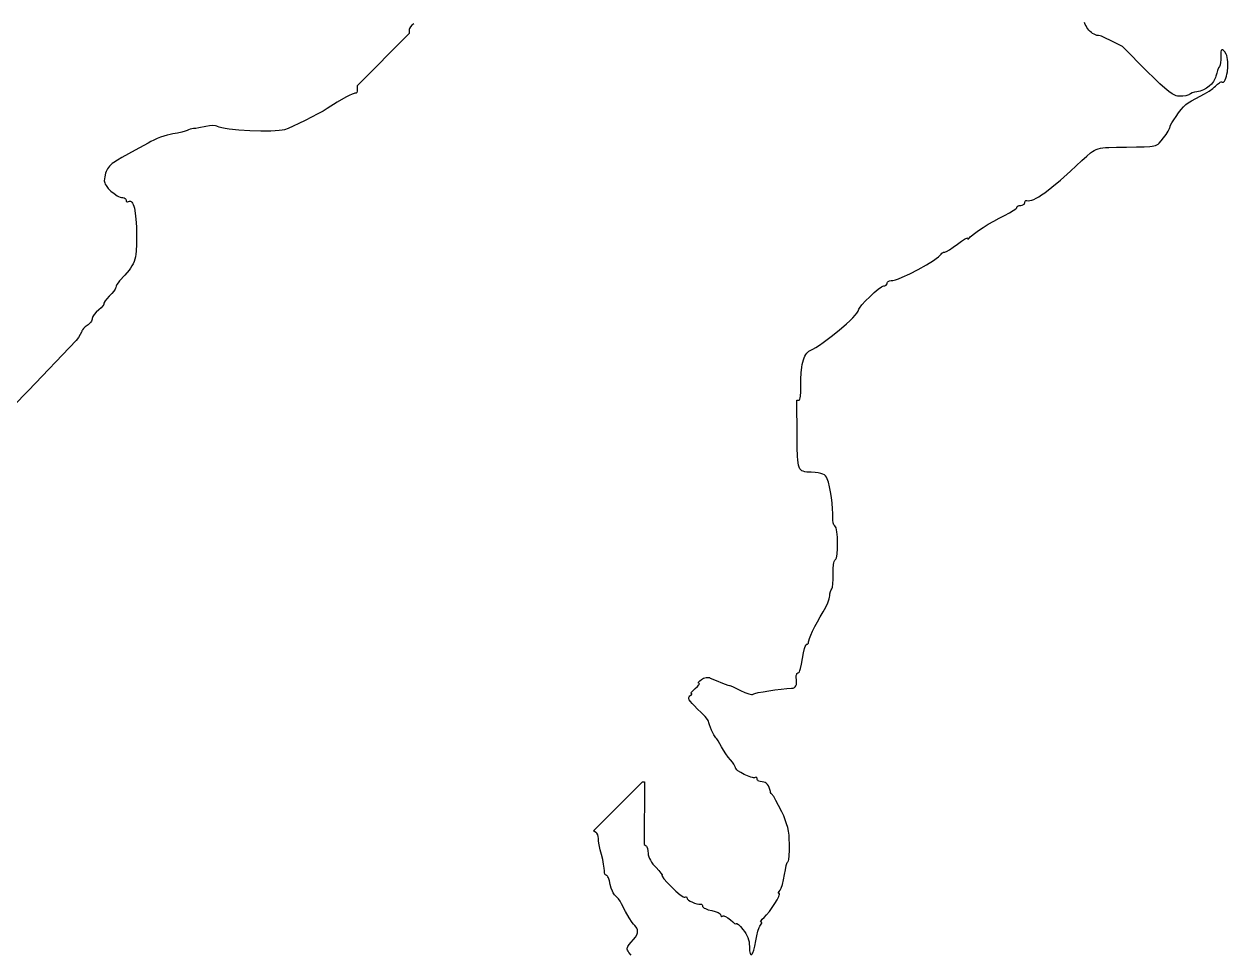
# Model space of a CAD drawing. Extents: x -20.7 to -3.4, y 4.4 to 16.8.
# Drawn here: x -6.729 to -3.73, y 10.616 to 12.935 of the extents above; entities that cross this region are included whole.
import ezdxf

# ---------------------------------------------------------------- set-up
doc = ezdxf.new("R2010")
doc.units = 0
doc.header["$MEASUREMENT"] = 0
doc.layers.add('LAYER_1', color=18, linetype='CONTINUOUS')

msp = doc.modelspace()

# ---------------------------------------------------------------- linework, layer by layer
at = {"layer": 'LAYER_1', "color": 7}
for p, q in [((-5.7659, 12.928), (-5.7683, 12.9238)), ((-5.7623, 12.932), (-5.7659, 12.928)), ((-5.7579, 12.9353), (-5.7623, 12.932)), ((-4.0852, 12.9339), (-4.0869, 12.9381)), ((-4.0833, 12.9298), (-4.0852, 12.9339)), ((-4.0811, 12.926), (-4.0833, 12.9298)), ((-4.0787, 12.9225), (-4.0811, 12.926)), ((-5.7692, 12.9108), (-5.8986, 12.7809)), ((-5.769, 12.9217), (-5.7692, 12.9198)), ((-5.7692, 12.9198), (-5.7692, 12.9108)), ((-5.7683, 12.9238), (-5.769, 12.9217)), ((-4.076, 12.9192), (-4.0787, 12.9225)), ((-4.0731, 12.9162), (-4.076, 12.9192)), ((-4.07, 12.9136), (-4.0731, 12.9162)), ((-4.0668, 12.9112), (-4.07, 12.9136)), ((-4.0633, 12.9093), (-4.0668, 12.9112)), ((-4.0598, 12.9077), (-4.0633, 12.9093)), ((-4.0561, 12.9065), (-4.0598, 12.9077)), ((-4.0523, 12.9058), (-4.0561, 12.9065)), ((-4.0484, 12.9055), (-4.0523, 12.9058)), ((-4.0451, 12.9044), (-4.0484, 12.9055)), ((-4.0384, 12.9015), (-4.0451, 12.9044)), ((-4.0188, 12.8919), (-4.0384, 12.9015)), ((-3.9925, 12.8785), (-4.0188, 12.8919)), ((-3.9307, 12.8166), (-3.9925, 12.8785)), ((-3.7475, 12.8652), (-3.7478, 12.8601)), ((-3.7465, 12.8687), (-3.7475, 12.8652)), ((-3.7459, 12.8697), (-3.7465, 12.8687)), ((-3.7451, 12.8704), (-3.7459, 12.8697)), ((-3.7442, 12.8706), (-3.7451, 12.8704)), ((-3.7431, 12.8703), (-3.7442, 12.8706)), ((-3.7406, 12.8686), (-3.7431, 12.8703)), ((-3.7377, 12.8651), (-3.7406, 12.8686)), ((-3.7343, 12.8598), (-3.7377, 12.8651)), ((-3.7481, 12.8389), (-3.7492, 12.833)), ((-3.7475, 12.8459), (-3.7481, 12.8389)), ((-3.7478, 12.8601), (-3.7476, 12.8533)), ((-3.7476, 12.8533), (-3.7475, 12.8459)), ((-3.7326, 12.8561), (-3.7343, 12.8598)), ((-3.7313, 12.8516), (-3.7326, 12.8561)), ((-3.7305, 12.8464), (-3.7313, 12.8516)), ((-3.7299, 12.8407), (-3.7305, 12.8464)), ((-3.7298, 12.8346), (-3.7299, 12.8407)), ((-3.7299, 12.8284), (-3.7298, 12.8346)), ((-3.9134, 12.7995), (-3.9307, 12.8166)), ((-3.7597, 12.8049), (-3.7607, 12.8014)), ((-3.7577, 12.8123), (-3.7597, 12.8049)), ((-3.7554, 12.8193), (-3.7577, 12.8123)), ((-3.753, 12.8252), (-3.7554, 12.8193)), ((-3.7509, 12.8291), (-3.753, 12.8252)), ((-3.75, 12.8307), (-3.7509, 12.8291)), ((-3.7492, 12.833), (-3.75, 12.8307)), ((-3.7333, 12.8045), (-3.7321, 12.81)), ((-3.7321, 12.81), (-3.7311, 12.8159)), ((-3.7311, 12.8159), (-3.7299, 12.8284)), ((-5.8986, 12.7809), (-5.8986, 12.771)), ((-3.899, 12.7857), (-3.9134, 12.7995)), ((-3.8871, 12.7749), (-3.899, 12.7857)), ((-3.8772, 12.7668), (-3.8871, 12.7749)), ((-3.7835, 12.7747), (-3.791, 12.7707)), ((-3.7767, 12.7795), (-3.7835, 12.7747)), ((-3.7708, 12.7851), (-3.7767, 12.7795)), ((-3.7659, 12.7913), (-3.7708, 12.7851)), ((-3.7675, 12.7741), (-3.7638, 12.7773)), ((-3.7638, 12.7945), (-3.7659, 12.7913)), ((-3.7621, 12.7979), (-3.7638, 12.7945)), ((-3.7638, 12.7773), (-3.7609, 12.7802)), ((-3.7607, 12.8014), (-3.7621, 12.7979)), ((-3.7609, 12.7802), (-3.7559, 12.785)), ((-3.7559, 12.785), (-3.7511, 12.7885)), ((-3.7511, 12.7885), (-3.7489, 12.7896)), ((-3.7489, 12.7896), (-3.747, 12.7903)), ((-3.747, 12.7903), (-3.7454, 12.7905)), ((-3.7454, 12.7905), (-3.7442, 12.7901)), ((-3.7442, 12.7901), (-3.7431, 12.7897)), ((-3.7431, 12.7897), (-3.742, 12.7896)), ((-3.742, 12.7896), (-3.741, 12.7898)), ((-3.741, 12.7898), (-3.74, 12.7904)), ((-3.74, 12.7904), (-3.7381, 12.7925)), ((-3.7381, 12.7925), (-3.7363, 12.7956)), ((-3.7363, 12.7956), (-3.7347, 12.7997)), ((-3.7347, 12.7997), (-3.7333, 12.8045)), ((-5.9271, 12.7525), (-5.9483, 12.7402)), ((-5.9185, 12.757), (-5.9271, 12.7525)), ((-5.9116, 12.7602), (-5.9185, 12.757)), ((-5.9065, 12.762), (-5.9116, 12.7602)), ((-5.9047, 12.7623), (-5.9065, 12.762)), ((-5.9035, 12.7623), (-5.9047, 12.7623)), ((-5.9025, 12.7623), (-5.9035, 12.7623)), ((-5.9016, 12.7626), (-5.9025, 12.7623)), ((-5.9, 12.7644), (-5.9016, 12.7626)), ((-5.899, 12.7673), (-5.9, 12.7644)), ((-5.8986, 12.771), (-5.899, 12.7673)), ((-3.8689, 12.761), (-3.8772, 12.7668)), ((-3.8653, 12.7589), (-3.8689, 12.761)), ((-3.8619, 12.7573), (-3.8653, 12.7589)), ((-3.8587, 12.7561), (-3.8619, 12.7573)), ((-3.8556, 12.7553), (-3.8587, 12.7561)), ((-3.8526, 12.7548), (-3.8556, 12.7553)), ((-3.8497, 12.7547), (-3.8526, 12.7548)), ((-3.8419, 12.755), (-3.8497, 12.7547)), ((-3.8349, 12.756), (-3.8419, 12.755)), ((-3.8294, 12.7574), (-3.8349, 12.756)), ((-3.8274, 12.7583), (-3.8294, 12.7574)), ((-3.8261, 12.7592), (-3.8274, 12.7583)), ((-3.8233, 12.7611), (-3.8261, 12.7592)), ((-3.8188, 12.763), (-3.8233, 12.7611)), ((-3.8203, 12.7436), (-3.8099, 12.7494)), ((-3.8133, 12.7646), (-3.8188, 12.763)), ((-3.8075, 12.7658), (-3.8133, 12.7646)), ((-3.8099, 12.7494), (-3.7989, 12.7548)), ((-3.8032, 12.7666), (-3.8075, 12.7658)), ((-3.799, 12.7677), (-3.8032, 12.7666)), ((-3.791, 12.7707), (-3.799, 12.7677)), ((-3.7989, 12.7548), (-3.7878, 12.7606)), ((-3.7878, 12.7606), (-3.7769, 12.7673)), ((-3.7769, 12.7673), (-3.7675, 12.7741)), ((-5.9839, 12.718), (-5.997, 12.7106)), ((-5.9738, 12.7241), (-5.9839, 12.718)), ((-5.9483, 12.7402), (-5.9738, 12.7241)), ((-3.8528, 12.7133), (-3.8463, 12.7215)), ((-3.8463, 12.7215), (-3.8402, 12.7286)), ((-3.8402, 12.7286), (-3.8349, 12.734)), ((-3.8349, 12.734), (-3.8291, 12.7382)), ((-3.8291, 12.7382), (-3.8203, 12.7436)), ((-6.0439, 12.6867), (-6.0585, 12.6799)), ((-6.0281, 12.6945), (-6.0439, 12.6867)), ((-5.997, 12.7106), (-6.0281, 12.6945)), ((-3.8726, 12.6825), (-3.8694, 12.6886)), ((-3.8694, 12.6886), (-3.8648, 12.6962)), ((-3.8648, 12.6962), (-3.8591, 12.7047)), ((-3.8591, 12.7047), (-3.8528, 12.7133)), ((-6.3802, 12.6554), (-6.3885, 12.6525)), ((-6.3723, 12.6578), (-6.3802, 12.6554)), ((-6.3649, 12.6597), (-6.3723, 12.6578)), ((-6.3583, 12.661), (-6.3649, 12.6597)), ((-6.3463, 12.663), (-6.3583, 12.661)), ((-6.3356, 12.6653), (-6.3463, 12.663)), ((-6.3272, 12.6675), (-6.3356, 12.6653)), ((-6.3223, 12.6695), (-6.3272, 12.6675)), ((-6.3191, 12.6711), (-6.3223, 12.6695)), ((-6.3149, 12.6725), (-6.3191, 12.6711)), ((-6.3104, 12.6736), (-6.3149, 12.6725)), ((-6.3062, 12.6741), (-6.3104, 12.6736)), ((-6.3008, 12.6746), (-6.3062, 12.6741)), ((-6.2932, 12.6759), (-6.3008, 12.6746)), ((-6.2756, 12.6795), (-6.2932, 12.6759)), ((-6.2668, 12.681), (-6.2756, 12.6795)), ((-6.2584, 12.6815), (-6.2668, 12.681)), ((-6.2513, 12.6809), (-6.2584, 12.6815)), ((-6.2486, 12.6803), (-6.2513, 12.6809)), ((-6.2465, 12.6793), (-6.2486, 12.6803)), ((-6.2424, 12.6776), (-6.2465, 12.6793)), ((-6.236, 12.676), (-6.2424, 12.6776)), ((-6.2276, 12.6745), (-6.236, 12.676)), ((-6.2175, 12.6731), (-6.2276, 12.6745)), ((-6.1935, 12.6707), (-6.2175, 12.6731)), ((-6.1665, 12.669), (-6.1935, 12.6707)), ((-6.1391, 12.6681), (-6.1665, 12.669)), ((-6.1138, 12.6681), (-6.1391, 12.6681)), ((-6.1028, 12.6685), (-6.1138, 12.6681)), ((-6.0932, 12.6691), (-6.1028, 12.6685)), ((-6.0854, 12.6701), (-6.0932, 12.6691)), ((-6.0797, 12.6713), (-6.0854, 12.6701)), ((-6.0708, 12.6746), (-6.0797, 12.6713)), ((-6.0585, 12.6799), (-6.0708, 12.6746)), ((-3.8902, 12.6508), (-3.8838, 12.6599)), ((-3.8838, 12.6599), (-3.8785, 12.6681)), ((-3.8785, 12.6681), (-3.875, 12.6747)), ((-3.875, 12.6747), (-3.8741, 12.677)), ((-3.8741, 12.677), (-3.8737, 12.6786)), ((-3.8737, 12.6786), (-3.8734, 12.6802)), ((-3.8734, 12.6802), (-3.8726, 12.6825)), ((-6.4198, 12.6383), (-6.4522, 12.6202)), ((-6.4127, 12.6421), (-6.4198, 12.6383)), ((-6.405, 12.6457), (-6.4127, 12.6421)), ((-6.3969, 12.6492), (-6.405, 12.6457)), ((-6.3885, 12.6525), (-6.3969, 12.6492)), ((-4.0529, 12.6238), (-4.0474, 12.6252)), ((-4.0474, 12.6252), (-4.0413, 12.6262)), ((-4.0413, 12.6262), (-4.0344, 12.627)), ((-4.0344, 12.627), (-4.0265, 12.6275)), ((-4.0265, 12.6275), (-4.0073, 12.628)), ((-4.0073, 12.628), (-3.9822, 12.6282)), ((-3.9822, 12.6282), (-3.9572, 12.6284)), ((-3.9572, 12.6284), (-3.9382, 12.6287)), ((-3.9382, 12.6287), (-3.9242, 12.6296)), ((-3.9242, 12.6296), (-3.9187, 12.6303)), ((-3.9187, 12.6303), (-3.914, 12.6313)), ((-3.914, 12.6313), (-3.91, 12.6325)), ((-3.91, 12.6325), (-3.9066, 12.6339)), ((-3.9066, 12.6339), (-3.9036, 12.6358)), ((-3.9036, 12.6358), (-3.9008, 12.6379)), ((-3.9008, 12.6379), (-3.8957, 12.6434)), ((-3.8957, 12.6434), (-3.8902, 12.6508)), ((-6.4962, 12.5959), (-6.5052, 12.5899)), ((-6.4852, 12.6021), (-6.4962, 12.5959)), ((-6.4522, 12.6202), (-6.4852, 12.6021)), ((-4.0936, 12.5945), (-4.0816, 12.6055)), ((-4.0816, 12.6055), (-4.0717, 12.6138)), ((-4.0717, 12.6138), (-4.0672, 12.617)), ((-4.0672, 12.617), (-4.0626, 12.6198)), ((-4.0626, 12.6198), (-4.0579, 12.622)), ((-4.0579, 12.622), (-4.0529, 12.6238)), ((-6.524, 12.567), (-6.5254, 12.5631)), ((-6.5224, 12.5707), (-6.524, 12.567)), ((-6.5204, 12.5742), (-6.5224, 12.5707)), ((-6.5181, 12.5776), (-6.5204, 12.5742)), ((-6.5155, 12.5808), (-6.5181, 12.5776)), ((-6.5124, 12.5839), (-6.5155, 12.5808)), ((-6.509, 12.5869), (-6.5124, 12.5839)), ((-6.5052, 12.5899), (-6.509, 12.5869)), ((-4.1471, 12.5459), (-4.1223, 12.568)), ((-4.1223, 12.568), (-4.0936, 12.5945)), ((-6.5275, 12.5544), (-6.5287, 12.5444)), ((-6.5287, 12.5444), (-6.5285, 12.5418)), ((-6.5285, 12.5418), (-6.5276, 12.5388)), ((-6.5276, 12.5388), (-6.5262, 12.5356)), ((-6.5254, 12.5631), (-6.5275, 12.5544)), ((-6.5262, 12.5356), (-6.5242, 12.5322)), ((-4.1683, 12.5281), (-4.1471, 12.5459)), ((-6.5242, 12.5322), (-6.5187, 12.5253)), ((-6.5187, 12.5253), (-6.512, 12.5184)), ((-6.512, 12.5184), (-6.5045, 12.5122)), ((-6.5045, 12.5122), (-6.4967, 12.5071)), ((-6.4967, 12.5071), (-6.4929, 12.5051)), ((-6.4929, 12.5051), (-6.4893, 12.5036)), ((-4.2011, 12.5044), (-4.194, 12.5089)), ((-4.194, 12.5089), (-4.1862, 12.5144)), ((-4.1862, 12.5144), (-4.1683, 12.5281)), ((-6.4893, 12.5036), (-6.4859, 12.5027)), ((-6.4859, 12.5027), (-6.4828, 12.5024)), ((-6.4828, 12.5024), (-6.4795, 12.5018)), ((-6.4795, 12.5018), (-6.4769, 12.5004)), ((-6.4769, 12.5004), (-6.475, 12.4982)), ((-6.475, 12.4982), (-6.4745, 12.4969)), ((-6.4745, 12.4969), (-6.4744, 12.4955)), ((-6.4744, 12.4955), (-6.4739, 12.4932)), ((-6.4739, 12.4932), (-6.4733, 12.4923)), ((-6.4733, 12.4923), (-6.4726, 12.4918)), ((-6.4726, 12.4918), (-6.4717, 12.4915)), ((-6.4717, 12.4915), (-6.4706, 12.4915)), ((-6.4706, 12.4915), (-6.4682, 12.4925)), ((-6.4682, 12.4925), (-6.4659, 12.4935)), ((-6.4659, 12.4935), (-6.4638, 12.4936)), ((-6.4638, 12.4936), (-6.4618, 12.4928)), ((-6.4618, 12.4928), (-6.4599, 12.4911)), ((-6.4599, 12.4911), (-6.4581, 12.4886)), ((-6.4581, 12.4886), (-6.4565, 12.4853)), ((-6.4565, 12.4853), (-6.455, 12.4811)), ((-6.455, 12.4811), (-6.4537, 12.4761)), ((-6.4537, 12.4761), (-6.4514, 12.4637)), ((-4.2578, 12.4746), (-4.256, 12.4764)), ((-4.256, 12.4764), (-4.2554, 12.4778)), ((-4.2554, 12.4778), (-4.2552, 12.4788)), ((-4.2552, 12.4788), (-4.2546, 12.4798)), ((-4.2546, 12.4798), (-4.2526, 12.4814)), ((-4.2526, 12.4814), (-4.2495, 12.4826)), ((-4.2495, 12.4826), (-4.2457, 12.483)), ((-4.2457, 12.483), (-4.2419, 12.4835)), ((-4.2419, 12.4835), (-4.2388, 12.4849)), ((-4.2388, 12.4849), (-4.2377, 12.4858)), ((-4.2377, 12.4858), (-4.2368, 12.4869)), ((-4.2368, 12.4869), (-4.2362, 12.4881)), ((-4.2362, 12.4881), (-4.236, 12.4894)), ((-4.236, 12.4894), (-4.2356, 12.4919)), ((-4.2356, 12.4919), (-4.2346, 12.4937)), ((-4.2346, 12.4937), (-4.233, 12.4948)), ((-4.233, 12.4948), (-4.2311, 12.4949)), ((-4.2311, 12.4949), (-4.2275, 12.4945)), ((-4.2275, 12.4945), (-4.2233, 12.4948)), ((-4.2233, 12.4948), (-4.2186, 12.496)), ((-4.2186, 12.496), (-4.2134, 12.4979)), ((-4.2134, 12.4979), (-4.2076, 12.5007)), ((-4.2076, 12.5007), (-4.2011, 12.5044)), ((-6.4514, 12.4637), (-6.4498, 12.4482)), ((-6.4498, 12.4482), (-6.4488, 12.4297)), ((-4.313, 12.4438), (-4.2993, 12.4513)), ((-4.2993, 12.4513), (-4.2861, 12.4579)), ((-4.2861, 12.4579), (-4.2742, 12.464)), ((-4.2742, 12.464), (-4.2644, 12.4698)), ((-4.2644, 12.4698), (-4.2578, 12.4746)), ((-6.4488, 12.4297), (-6.4485, 12.4083)), ((-4.3613, 12.4128), (-4.3514, 12.42)), ((-4.3514, 12.42), (-4.3396, 12.4278)), ((-4.3396, 12.4278), (-4.3266, 12.4358)), ((-4.3266, 12.4358), (-4.313, 12.4438)), ((-6.4487, 12.3863), (-6.4494, 12.3689)), ((-6.4485, 12.4083), (-6.4487, 12.3863)), ((-4.4138, 12.3787), (-4.4035, 12.3865)), ((-4.4035, 12.3865), (-4.3937, 12.3938)), ((-4.3937, 12.3938), (-4.3857, 12.399)), ((-4.3857, 12.399), (-4.3826, 12.4006)), ((-4.3826, 12.4006), (-4.3802, 12.4015)), ((-4.3802, 12.4015), (-4.3788, 12.4017)), ((-4.3788, 12.4017), (-4.3784, 12.4015)), ((-4.3784, 12.4015), (-4.3782, 12.401)), ((-4.3782, 12.401), (-4.3778, 12.3994)), ((-4.3778, 12.3994), (-4.3774, 12.3991)), ((-4.3774, 12.3991), (-4.3768, 12.3991)), ((-4.3768, 12.3991), (-4.3752, 12.4)), ((-4.3752, 12.4), (-4.3734, 12.4021)), ((-4.3734, 12.4021), (-4.3715, 12.4042)), ((-4.3715, 12.4042), (-4.3689, 12.4068)), ((-4.3689, 12.4068), (-4.3613, 12.4128)), ((-6.4502, 12.3615), (-6.4512, 12.3548)), ((-6.4494, 12.3689), (-6.4502, 12.3615)), ((-4.4504, 12.3547), (-4.4463, 12.3586)), ((-4.4463, 12.3586), (-4.4441, 12.3617)), ((-4.4441, 12.3617), (-4.4427, 12.3635)), ((-4.4427, 12.3635), (-4.4406, 12.3651)), ((-4.4406, 12.3651), (-4.4381, 12.3661)), ((-4.4381, 12.3661), (-4.4353, 12.3665)), ((-4.4353, 12.3665), (-4.4335, 12.3669)), ((-4.4335, 12.3669), (-4.4308, 12.3681)), ((-4.4308, 12.3681), (-4.4232, 12.3724)), ((-4.4232, 12.3724), (-4.4138, 12.3787)), ((-6.4631, 12.3267), (-6.4671, 12.3212)), ((-6.4597, 12.3321), (-6.4631, 12.3267)), ((-6.4568, 12.3374), (-6.4597, 12.3321)), ((-6.4545, 12.3429), (-6.4568, 12.3374)), ((-6.4527, 12.3486), (-6.4545, 12.3429)), ((-6.4512, 12.3548), (-6.4527, 12.3486)), ((-4.5011, 12.3232), (-4.4809, 12.3344)), ((-4.4809, 12.3344), (-4.4634, 12.3453)), ((-4.4634, 12.3453), (-4.4562, 12.3502)), ((-4.4562, 12.3502), (-4.4504, 12.3547)), ((-6.4906, 12.2948), (-6.4943, 12.2903)), ((-6.4773, 12.3092), (-6.4906, 12.2948)), ((-6.4671, 12.3212), (-6.4773, 12.3092)), ((-4.5759, 12.2935), (-4.5727, 12.2948)), ((-4.5727, 12.2948), (-4.5688, 12.2954)), ((-4.5688, 12.2954), (-4.5641, 12.2959)), ((-4.5641, 12.2959), (-4.5578, 12.2976)), ((-4.5578, 12.2976), (-4.5502, 12.3002)), ((-4.5502, 12.3002), (-4.5415, 12.3037)), ((-4.5415, 12.3037), (-4.522, 12.3126)), ((-4.522, 12.3126), (-4.5011, 12.3232)), ((-6.505, 12.2692), (-6.5101, 12.263)), ((-6.5015, 12.2745), (-6.505, 12.2692)), ((-6.5006, 12.2765), (-6.5015, 12.2745)), ((-6.5002, 12.2781), (-6.5006, 12.2765)), ((-6.4995, 12.2814), (-6.5002, 12.2781)), ((-6.4974, 12.2857), (-6.4995, 12.2814)), ((-6.4943, 12.2903), (-6.4974, 12.2857)), ((-4.6219, 12.2554), (-4.6109, 12.2655)), ((-4.6109, 12.2655), (-4.6007, 12.2742)), ((-4.6007, 12.2742), (-4.5924, 12.2802)), ((-4.5924, 12.2802), (-4.5894, 12.2818)), ((-4.5894, 12.2818), (-4.5872, 12.2824)), ((-4.5872, 12.2824), (-4.584, 12.2829)), ((-4.584, 12.2829), (-4.5813, 12.2843)), ((-4.5813, 12.2843), (-4.5795, 12.2864)), ((-4.5795, 12.2864), (-4.579, 12.2876)), ((-4.579, 12.2876), (-4.5789, 12.2889)), ((-4.5789, 12.2889), (-4.5787, 12.2902)), ((-4.5787, 12.2902), (-4.5781, 12.2914)), ((-4.5781, 12.2914), (-4.5771, 12.2925)), ((-4.5771, 12.2925), (-4.5759, 12.2935)), ((-6.5297, 12.2363), (-6.5321, 12.2326)), ((-6.5294, 12.2408), (-6.5298, 12.2393)), ((-6.5298, 12.2393), (-6.5296, 12.2384)), ((-6.5293, 12.2375), (-6.5297, 12.2363)), ((-6.5296, 12.2384), (-6.5293, 12.2375)), ((-6.5269, 12.245), (-6.5294, 12.2408)), ((-6.5224, 12.2504), (-6.5269, 12.245)), ((-6.5164, 12.2566), (-6.5224, 12.2504)), ((-6.5101, 12.263), (-6.5164, 12.2566)), ((-4.6477, 12.2271), (-4.6414, 12.2351)), ((-4.6414, 12.2351), (-4.6325, 12.2449)), ((-4.6325, 12.2449), (-4.6219, 12.2554)), ((-6.5572, 12.2057), (-6.5581, 12.2032)), ((-6.5557, 12.2084), (-6.5572, 12.2057)), ((-6.5538, 12.2113), (-6.5557, 12.2084)), ((-6.5487, 12.2173), (-6.5538, 12.2113)), ((-6.5425, 12.2229), (-6.5487, 12.2173)), ((-6.5366, 12.228), (-6.5425, 12.2229)), ((-6.5321, 12.2326), (-6.5366, 12.228)), ((-4.6642, 12.2028), (-4.6583, 12.2091)), ((-4.6583, 12.2091), (-4.6539, 12.2146)), ((-4.6539, 12.2146), (-4.651, 12.219)), ((-4.651, 12.219), (-4.6503, 12.2207)), ((-4.6503, 12.2207), (-4.65, 12.2221)), ((-4.65, 12.2221), (-4.6494, 12.2242)), ((-4.6494, 12.2242), (-4.6477, 12.2271)), ((-6.5805, 12.1765), (-6.5833, 12.1731)), ((-6.5764, 12.1803), (-6.5805, 12.1765)), ((-6.5714, 12.1839), (-6.5764, 12.1803)), ((-6.5688, 12.1857), (-6.5714, 12.1839)), ((-6.5664, 12.1877), (-6.5688, 12.1857)), ((-6.5623, 12.1923), (-6.5664, 12.1877)), ((-6.5607, 12.1946), (-6.5623, 12.1923)), ((-6.5595, 12.1969), (-6.5607, 12.1946)), ((-6.5587, 12.1991), (-6.5595, 12.1969)), ((-6.5585, 12.2011), (-6.5587, 12.1991)), ((-6.5581, 12.2032), (-6.5585, 12.2011)), ((-4.698, 12.172), (-4.6795, 12.1881)), ((-4.6795, 12.1881), (-4.6714, 12.1957)), ((-4.6714, 12.1957), (-4.6642, 12.2028)), ((-6.5989, 12.1459), (-6.7172, 12.022)), ((-6.5933, 12.1537), (-6.5989, 12.1459)), ((-6.5886, 12.1609), (-6.5933, 12.1537)), ((-6.5855, 12.1667), (-6.5886, 12.1609)), ((-6.5846, 12.1688), (-6.5855, 12.1667)), ((-6.5843, 12.1703), (-6.5846, 12.1688)), ((-6.5841, 12.1716), (-6.5843, 12.1703)), ((-6.5833, 12.1731), (-6.5841, 12.1716)), ((-4.7379, 12.1411), (-4.718, 12.1559)), ((-4.718, 12.1559), (-4.698, 12.172)), ((-4.7788, 12.1146), (-4.7762, 12.1173)), ((-4.7762, 12.1173), (-4.7735, 12.1195)), ((-4.7735, 12.1195), (-4.7705, 12.1211)), ((-4.7705, 12.1211), (-4.7638, 12.1245)), ((-4.7638, 12.1245), (-4.7559, 12.129)), ((-4.7559, 12.129), (-4.7472, 12.1346)), ((-4.7472, 12.1346), (-4.7379, 12.1411)), ((-4.7912, 12.0802), (-4.7901, 12.0866)), ((-4.7901, 12.0866), (-4.7887, 12.0926)), ((-4.7887, 12.0926), (-4.7871, 12.098)), ((-4.7871, 12.098), (-4.7853, 12.103)), ((-4.7853, 12.103), (-4.7833, 12.1074)), ((-4.7833, 12.1074), (-4.7811, 12.1112)), ((-4.7811, 12.1112), (-4.7788, 12.1146)), ((-4.7938, 12.0497), (-4.7929, 12.0658)), ((-4.7929, 12.0658), (-4.7912, 12.0802)), ((-4.7937, 12.0317), (-4.7938, 12.0497)), ((-4.7938, 12.0185), (-4.7937, 12.0317)), ((-6.7172, 12.022), (-6.8209, 11.9169)), ((-4.8026, 11.9088), (-4.8032, 11.9978)), ((-4.8032, 11.9978), (-4.798, 11.9978)), ((-4.798, 11.9978), (-4.797, 11.9985)), ((-4.797, 11.9985), (-4.7961, 12.0004)), ((-4.7961, 12.0004), (-4.7953, 12.0036)), ((-4.7953, 12.0036), (-4.7946, 12.0077)), ((-4.7946, 12.0077), (-4.7938, 12.0185)), ((-4.8024, 11.8794), (-4.8026, 11.9088)), ((-4.8018, 11.8574), (-4.8024, 11.8794)), ((-4.8012, 11.8487), (-4.8018, 11.8574)), ((-4.8004, 11.8415), (-4.8012, 11.8487)), ((-4.7993, 11.8355), (-4.8004, 11.8415)), ((-4.7978, 11.8307), (-4.7993, 11.8355)), ((-4.796, 11.827), (-4.7978, 11.8307)), ((-4.7937, 11.8241), (-4.796, 11.827)), ((-4.7909, 11.8219), (-4.7937, 11.8241)), ((-4.7876, 11.8204), (-4.7909, 11.8219)), ((-4.7837, 11.8194), (-4.7876, 11.8204)), ((-4.7791, 11.8187), (-4.7837, 11.8194)), ((-4.7678, 11.8179), (-4.7791, 11.8187)), ((-4.7582, 11.8172), (-4.7678, 11.8179)), ((-4.7503, 11.8163), (-4.7582, 11.8172)), ((-4.744, 11.8152), (-4.7503, 11.8163)), ((-4.739, 11.8136), (-4.744, 11.8152)), ((-4.7351, 11.8116), (-4.739, 11.8136)), ((-4.7321, 11.809), (-4.7351, 11.8116)), ((-4.7297, 11.8057), (-4.7321, 11.809)), ((-4.7278, 11.8017), (-4.7297, 11.8057)), ((-4.7249, 11.7932), (-4.7278, 11.8017)), ((-4.7222, 11.782), (-4.7249, 11.7932)), ((-4.7197, 11.7689), (-4.7222, 11.782)), ((-4.7174, 11.7549), (-4.7197, 11.7689)), ((-4.7157, 11.7408), (-4.7174, 11.7549)), ((-4.7144, 11.7273), (-4.7157, 11.7408)), ((-4.7139, 11.7153), (-4.7144, 11.7273)), ((-4.7141, 11.7057), (-4.7139, 11.7153)), ((-4.7141, 11.6987), (-4.7141, 11.7057)), ((-4.7131, 11.6923), (-4.7141, 11.6987)), ((-4.7123, 11.6896), (-4.7131, 11.6923)), ((-4.7112, 11.6873), (-4.7123, 11.6896)), ((-4.71, 11.6855), (-4.7112, 11.6873)), ((-4.7087, 11.6843), (-4.71, 11.6855)), ((-4.7072, 11.6825), (-4.7087, 11.6843)), ((-4.7059, 11.6794), (-4.7072, 11.6825)), ((-4.7047, 11.675), (-4.7059, 11.6794)), ((-4.7038, 11.6696), (-4.7047, 11.675)), ((-4.7025, 11.6567), (-4.7038, 11.6696)), ((-4.7019, 11.6422), (-4.7025, 11.6567)), ((-4.7022, 11.6276), (-4.7019, 11.6422)), ((-4.7052, 11.605), (-4.7041, 11.6094)), ((-4.7041, 11.6094), (-4.7033, 11.6147)), ((-4.7033, 11.6147), (-4.7022, 11.6276)), ((-4.7131, 11.5644), (-4.713, 11.5771)), ((-4.713, 11.5771), (-4.7119, 11.5881)), ((-4.7119, 11.5881), (-4.7111, 11.5925)), ((-4.7111, 11.5925), (-4.7102, 11.5961)), ((-4.7102, 11.5961), (-4.7091, 11.5987)), ((-4.7091, 11.5987), (-4.7079, 11.6001)), ((-4.7079, 11.6001), (-4.7064, 11.6019)), ((-4.7064, 11.6019), (-4.7052, 11.605)), ((-4.7137, 11.5405), (-4.7131, 11.5516)), ((-4.7131, 11.5516), (-4.7131, 11.5644)), ((-4.7215, 11.5099), (-4.721, 11.5155)), ((-4.721, 11.5155), (-4.7199, 11.5207)), ((-4.7199, 11.5207), (-4.7184, 11.5251)), ((-4.7184, 11.5251), (-4.7167, 11.5279)), ((-4.7167, 11.5279), (-4.7158, 11.5294)), ((-4.7158, 11.5294), (-4.715, 11.5322)), ((-4.715, 11.5322), (-4.7137, 11.5405)), ((-4.7315, 11.4816), (-4.7264, 11.4928)), ((-4.7264, 11.4928), (-4.7228, 11.5026)), ((-4.7228, 11.5026), (-4.7219, 11.5066)), ((-4.7219, 11.5066), (-4.7215, 11.5099)), ((-4.7522, 11.4455), (-4.7452, 11.458)), ((-4.7452, 11.458), (-4.7377, 11.4705)), ((-4.7377, 11.4705), (-4.7315, 11.4816)), ((-4.7642, 11.4224), (-4.7586, 11.4335)), ((-4.7586, 11.4335), (-4.7522, 11.4455)), ((-4.7742, 11.396), (-4.7739, 11.3982)), ((-4.7742, 11.3945), (-4.7742, 11.396)), ((-4.7739, 11.3982), (-4.772, 11.4043)), ((-4.772, 11.4043), (-4.7687, 11.4125)), ((-4.7687, 11.4125), (-4.7642, 11.4224)), ((-4.7894, 11.3541), (-4.7872, 11.3679)), ((-4.7872, 11.3679), (-4.7845, 11.3792)), ((-4.7845, 11.3792), (-4.7831, 11.3836)), ((-4.7831, 11.3836), (-4.7816, 11.3868)), ((-4.7816, 11.3868), (-4.7802, 11.3889)), ((-4.7802, 11.3889), (-4.7796, 11.3895)), ((-4.7796, 11.3895), (-4.779, 11.3897)), ((-4.779, 11.3897), (-4.7767, 11.39)), ((-4.7767, 11.39), (-4.7751, 11.3911)), ((-4.7751, 11.3911), (-4.7742, 11.3926)), ((-4.7742, 11.3926), (-4.7742, 11.3945)), ((-4.7943, 11.3289), (-4.7916, 11.3403)), ((-4.7916, 11.3403), (-4.7894, 11.3541)), ((-5.0357, 11.3048), (-5.0327, 11.3059)), ((-5.0327, 11.3059), (-5.0297, 11.3066)), ((-5.0297, 11.3066), (-5.0268, 11.3069)), ((-5.0268, 11.3069), (-5.024, 11.3069)), ((-5.024, 11.3069), (-5.0214, 11.3064)), ((-5.0214, 11.3064), (-5.0191, 11.3055)), ((-5.0191, 11.3055), (-5.0049, 11.299)), ((-4.805, 11.3072), (-4.8049, 11.3116)), ((-4.8044, 11.3), (-4.805, 11.3072)), ((-4.8049, 11.3116), (-4.804, 11.3152)), ((-4.804, 11.3152), (-4.8032, 11.3166)), ((-4.8032, 11.3166), (-4.8023, 11.3176)), ((-4.8023, 11.3176), (-4.8012, 11.3183)), ((-4.8012, 11.3183), (-4.8, 11.3185)), ((-4.8, 11.3185), (-4.7987, 11.3192)), ((-4.7987, 11.3192), (-4.7972, 11.3213)), ((-4.7972, 11.3213), (-4.7958, 11.3246)), ((-4.7958, 11.3246), (-4.7943, 11.3289)), ((-5.0622, 11.2745), (-5.0567, 11.2795)), ((-5.0567, 11.2795), (-5.0512, 11.2844)), ((-5.0512, 11.2844), (-5.0477, 11.2885)), ((-5.0489, 11.2932), (-5.0488, 11.2941)), ((-5.0485, 11.2926), (-5.0489, 11.2932)), ((-5.0488, 11.2941), (-5.0482, 11.2952)), ((-5.0475, 11.2924), (-5.0485, 11.2926)), ((-5.0482, 11.2952), (-5.0456, 11.2981)), ((-5.0477, 11.2885), (-5.0467, 11.2901)), ((-5.0466, 11.2921), (-5.0475, 11.2924)), ((-5.0467, 11.2901), (-5.0464, 11.2913)), ((-5.0464, 11.2913), (-5.0466, 11.2921)), ((-5.0456, 11.2981), (-5.0414, 11.3016)), ((-5.0414, 11.3016), (-5.0386, 11.3034)), ((-5.0386, 11.3034), (-5.0357, 11.3048)), ((-5.0049, 11.299), (-4.9889, 11.2924)), ((-4.9889, 11.2924), (-4.9757, 11.2876)), ((-4.9757, 11.2876), (-4.9717, 11.2865)), ((-4.9717, 11.2865), (-4.9706, 11.2863)), ((-4.9706, 11.2863), (-4.9703, 11.2865)), ((-4.9703, 11.2865), (-4.9682, 11.286)), ((-4.9682, 11.286), (-4.9624, 11.2836)), ((-4.9624, 11.2836), (-4.9436, 11.2744)), ((-4.8734, 11.2738), (-4.858, 11.276)), ((-4.858, 11.276), (-4.8427, 11.2779)), ((-4.8427, 11.2779), (-4.8285, 11.2793)), ((-4.8285, 11.2793), (-4.8166, 11.2801)), ((-4.8166, 11.2801), (-4.8128, 11.2805)), ((-4.8128, 11.2805), (-4.8097, 11.2815)), ((-4.8097, 11.2815), (-4.8074, 11.2833)), ((-4.8074, 11.2833), (-4.8057, 11.2859)), ((-4.8057, 11.2859), (-4.8047, 11.2895)), ((-4.8047, 11.2895), (-4.8043, 11.2941)), ((-4.8043, 11.2941), (-4.8044, 11.3)), ((-5.073, 11.2568), (-5.072, 11.259)), ((-5.0728, 11.2542), (-5.073, 11.2568)), ((-5.0714, 11.2509), (-5.0728, 11.2542)), ((-5.072, 11.259), (-5.0699, 11.2608)), ((-5.0686, 11.2469), (-5.0714, 11.2509)), ((-5.0699, 11.2608), (-5.0668, 11.263)), ((-5.0645, 11.242), (-5.0686, 11.2469)), ((-5.0674, 11.2677), (-5.0669, 11.2689)), ((-5.0672, 11.2669), (-5.0674, 11.2677)), ((-5.0664, 11.2666), (-5.0672, 11.2669)), ((-5.0669, 11.2689), (-5.0658, 11.2704)), ((-5.0668, 11.263), (-5.0651, 11.2649)), ((-5.0655, 11.2665), (-5.0664, 11.2666)), ((-5.0658, 11.2704), (-5.0622, 11.2745)), ((-5.065, 11.2661), (-5.0655, 11.2665)), ((-5.0651, 11.2649), (-5.0648, 11.2656)), ((-5.0648, 11.2656), (-5.065, 11.2661)), ((-4.9436, 11.2744), (-4.9329, 11.2695)), ((-4.9329, 11.2695), (-4.9234, 11.2661)), ((-4.9234, 11.2661), (-4.9195, 11.2651)), ((-4.9195, 11.2651), (-4.9163, 11.2646)), ((-4.9163, 11.2646), (-4.9139, 11.2646)), ((-4.9139, 11.2646), (-4.9125, 11.2652)), ((-4.9125, 11.2652), (-4.9111, 11.266)), ((-4.9111, 11.266), (-4.9084, 11.2669)), ((-4.9084, 11.2669), (-4.8997, 11.2691)), ((-4.8997, 11.2691), (-4.8877, 11.2714)), ((-4.8877, 11.2714), (-4.8734, 11.2738)), ((-5.0588, 11.2361), (-5.0645, 11.242)), ((-5.0516, 11.2291), (-5.0588, 11.2361)), ((-5.0409, 11.2186), (-5.0516, 11.2291)), ((-5.0322, 11.2092), (-5.0409, 11.2186)), ((-5.0262, 11.2019), (-5.0322, 11.2092)), ((-5.0245, 11.1993), (-5.0262, 11.2019)), ((-5.0239, 11.1977), (-5.0245, 11.1993)), ((-5.0231, 11.1938), (-5.0239, 11.1977)), ((-5.0214, 11.1885), (-5.0231, 11.1938)), ((-5.0161, 11.1757), (-5.0214, 11.1885)), ((-5.0101, 11.1636), (-5.0161, 11.1757)), ((-5.0074, 11.1593), (-5.0101, 11.1636)), ((-5.0053, 11.1568), (-5.0074, 11.1593)), ((-5.0029, 11.154), (-5.0053, 11.1568)), ((-4.9994, 11.1488), (-5.0029, 11.154)), ((-4.9953, 11.1419), (-4.9994, 11.1488)), ((-4.9911, 11.1341), (-4.9953, 11.1419)), ((-4.9863, 11.1256), (-4.9911, 11.1341)), ((-4.9804, 11.1166), (-4.9863, 11.1256)), ((-4.9744, 11.1083), (-4.9804, 11.1166)), ((-4.9688, 11.1018), (-4.9744, 11.1083)), ((-4.9641, 11.0962), (-4.9688, 11.1018)), ((-4.9603, 11.0907), (-4.9641, 11.0962)), ((-4.9577, 11.0859), (-4.9603, 11.0907)), ((-4.957, 11.0839), (-4.9577, 11.0859)), ((-4.9568, 11.0824), (-4.957, 11.0839)), ((-4.9564, 11.0808), (-4.9568, 11.0824)), ((-4.9551, 11.0789), (-4.9564, 11.0808)), ((-4.953, 11.0769), (-4.9551, 11.0789)), ((-4.9502, 11.0746), (-4.953, 11.0769)), ((-4.9431, 11.07), (-4.9502, 11.0746)), ((-4.9347, 11.0655), (-4.9431, 11.07)), ((-4.9261, 11.0615), (-4.9347, 11.0655)), ((-5.3104, 10.9249), (-5.1884, 11.0468)), ((-5.1884, 11.0468), (-5.1833, 11.0468)), ((-5.1833, 11.0468), (-5.1842, 10.8905)), ((-4.9179, 11.0585), (-4.9261, 11.0615)), ((-4.9144, 11.0576), (-4.9179, 11.0585)), ((-4.9113, 11.057), (-4.9144, 11.0576)), ((-4.9089, 11.057), (-4.9113, 11.057)), ((-4.9072, 11.0575), (-4.9089, 11.057)), ((-4.9053, 11.0581), (-4.9072, 11.0575)), ((-4.9038, 11.0576), (-4.9053, 11.0581)), ((-4.9027, 11.0561), (-4.9038, 11.0576)), ((-4.9023, 11.0536), (-4.9027, 11.0561)), ((-4.9021, 11.0523), (-4.9023, 11.0536)), ((-4.9014, 11.051), (-4.9021, 11.0523)), ((-4.9002, 11.0498), (-4.9014, 11.051)), ((-4.8987, 11.0488), (-4.9002, 11.0498)), ((-4.8948, 11.0473), (-4.8987, 11.0488)), ((-4.8901, 11.0468), (-4.8948, 11.0473)), ((-4.8862, 11.0464), (-4.8901, 11.0468)), ((-4.8827, 11.0452), (-4.8862, 11.0464)), ((-4.8796, 11.0433), (-4.8827, 11.0452)), ((-4.8768, 11.0406), (-4.8796, 11.0433)), ((-4.8744, 11.0371), (-4.8768, 11.0406)), ((-4.8724, 11.0329), (-4.8744, 11.0371)), ((-4.8707, 11.028), (-4.8724, 11.0329)), ((-4.8695, 11.0225), (-4.8707, 11.028)), ((-4.8689, 11.0203), (-4.8695, 11.0225)), ((-4.8677, 11.0181), (-4.8689, 11.0203)), ((-4.8662, 11.0161), (-4.8677, 11.0181)), ((-4.8644, 11.0144), (-4.8662, 11.0161)), ((-4.8632, 11.013), (-4.8644, 11.0144)), ((-4.8613, 11.0101), (-4.8632, 11.013)), ((-4.8559, 11.0007), (-4.8613, 11.0101)), ((-4.849, 10.9877), (-4.8559, 11.0007)), ((-4.8413, 10.9724), (-4.849, 10.9877)), ((-4.8364, 10.9618), (-4.8413, 10.9724)), ((-4.8323, 10.9518), (-4.8364, 10.9618)), ((-4.829, 10.9424), (-4.8323, 10.9518)), ((-5.3041, 10.921), (-5.3104, 10.9249)), ((-5.3028, 10.92), (-5.3041, 10.921)), ((-5.3017, 10.9186), (-5.3028, 10.92)), ((-5.2997, 10.915), (-5.3017, 10.9186)), ((-4.8264, 10.9331), (-4.829, 10.9424)), ((-4.8245, 10.9237), (-4.8264, 10.9331)), ((-4.8231, 10.914), (-4.8245, 10.9237)), ((-5.2983, 10.9106), (-5.2997, 10.915)), ((-5.2979, 10.9059), (-5.2983, 10.9106)), ((-5.2973, 10.8993), (-5.2979, 10.9059)), ((-5.2956, 10.8895), (-5.2973, 10.8993)), ((-5.2932, 10.8778), (-5.2956, 10.8895)), ((-5.1842, 10.8905), (-5.1791, 10.8874)), ((-5.1791, 10.8874), (-5.1781, 10.8865)), ((-5.1781, 10.8865), (-5.1771, 10.8849)), ((-4.8223, 10.9037), (-4.8231, 10.914)), ((-4.8219, 10.8926), (-4.8223, 10.9037)), ((-4.822, 10.8764), (-4.8219, 10.8926)), ((-5.2901, 10.8656), (-5.2932, 10.8778)), ((-5.2871, 10.8534), (-5.2901, 10.8656)), ((-5.1771, 10.8849), (-5.1755, 10.8805)), ((-5.1755, 10.8805), (-5.1744, 10.8747)), ((-5.1744, 10.8747), (-5.174, 10.8683)), ((-5.174, 10.8683), (-5.1737, 10.8646)), ((-5.1737, 10.8646), (-5.1726, 10.8604)), ((-5.1726, 10.8604), (-5.1708, 10.856)), ((-5.1708, 10.856), (-5.1685, 10.8514)), ((-4.8239, 10.8532), (-4.8227, 10.8628)), ((-4.8227, 10.8628), (-4.822, 10.8764)), ((-5.2848, 10.8418), (-5.2871, 10.8534)), ((-5.2832, 10.8319), (-5.2848, 10.8418)), ((-5.2828, 10.8252), (-5.2832, 10.8319)), ((-5.1685, 10.8514), (-5.1656, 10.8467)), ((-5.1656, 10.8467), (-5.1623, 10.842)), ((-5.1623, 10.842), (-5.1585, 10.8374)), ((-5.1585, 10.8374), (-5.1544, 10.8331)), ((-5.1544, 10.8331), (-5.1472, 10.8256)), ((-5.1472, 10.8256), (-5.142, 10.8195)), ((-4.8343, 10.8156), (-4.8322, 10.8277)), ((-4.8322, 10.8277), (-4.8298, 10.8381)), ((-4.8298, 10.8381), (-4.8275, 10.8455)), ((-4.8275, 10.8455), (-4.8264, 10.8478)), ((-4.8264, 10.8478), (-4.8255, 10.849)), ((-4.8255, 10.849), (-4.8247, 10.8503)), ((-4.8247, 10.8503), (-4.8239, 10.8532)), ((-5.2825, 10.8208), (-5.2828, 10.8252)), ((-5.2815, 10.8172), (-5.2825, 10.8208)), ((-5.2799, 10.8148), (-5.2815, 10.8172)), ((-5.2789, 10.8141), (-5.2799, 10.8148)), ((-5.2779, 10.8139), (-5.2789, 10.8141)), ((-5.2767, 10.8134), (-5.2779, 10.8139)), ((-5.2755, 10.8121), (-5.2767, 10.8134)), ((-5.2742, 10.81), (-5.2755, 10.8121)), ((-5.2729, 10.8073), (-5.2742, 10.81)), ((-5.2704, 10.8001), (-5.2729, 10.8073)), ((-5.2683, 10.7914), (-5.2704, 10.8001)), ((-5.142, 10.8195), (-5.1393, 10.8154)), ((-5.1399, 10.8137), (-5.14, 10.8133)), ((-5.14, 10.8133), (-5.1392, 10.8116)), ((-5.1396, 10.8139), (-5.1399, 10.8137)), ((-5.139, 10.8143), (-5.1396, 10.8139)), ((-5.1393, 10.8154), (-5.139, 10.8143)), ((-5.1392, 10.8116), (-5.1347, 10.8054)), ((-5.1347, 10.8054), (-5.1267, 10.7963)), ((-5.1267, 10.7963), (-5.1161, 10.7851)), ((-4.8395, 10.7914), (-4.8366, 10.803)), ((-4.8366, 10.803), (-4.8343, 10.8156)), ((-5.266, 10.7823), (-5.2683, 10.7914)), ((-5.263, 10.7741), (-5.266, 10.7823)), ((-5.2613, 10.7706), (-5.263, 10.7741)), ((-5.2596, 10.7677), (-5.2613, 10.7706)), ((-5.2578, 10.7654), (-5.2596, 10.7677)), ((-5.1161, 10.7851), (-5.1047, 10.7741)), ((-5.1047, 10.7741), (-5.0945, 10.7657)), ((-5.0945, 10.7657), (-5.0903, 10.7626)), ((-4.8489, 10.771), (-4.8477, 10.7735)), ((-4.8489, 10.7692), (-4.8489, 10.771)), ((-4.8484, 10.7688), (-4.8489, 10.7692)), ((-4.8476, 10.7686), (-4.8484, 10.7688)), ((-4.8477, 10.7735), (-4.8455, 10.7767)), ((-4.8471, 10.7685), (-4.8476, 10.7686)), ((-4.8474, 10.7642), (-4.8467, 10.7666)), ((-4.8468, 10.7681), (-4.8471, 10.7685)), ((-4.8467, 10.7666), (-4.8468, 10.7681)), ((-4.8455, 10.7767), (-4.8441, 10.7789)), ((-4.8441, 10.7789), (-4.8426, 10.7823)), ((-4.8426, 10.7823), (-4.8395, 10.7914)), ((-5.2561, 10.7639), (-5.2578, 10.7654)), ((-5.2524, 10.7607), (-5.2561, 10.7639)), ((-5.2481, 10.7556), (-5.2524, 10.7607)), ((-5.2438, 10.7494), (-5.2481, 10.7556)), ((-5.24, 10.7427), (-5.2438, 10.7494)), ((-5.23, 10.7237), (-5.24, 10.7427)), ((-5.0903, 10.7626), (-5.0867, 10.7605)), ((-5.0867, 10.7605), (-5.0841, 10.7595)), ((-5.0841, 10.7595), (-5.0831, 10.7594)), ((-5.0831, 10.7594), (-5.0824, 10.7596)), ((-5.0824, 10.7596), (-5.0803, 10.7604)), ((-5.0803, 10.7604), (-5.0786, 10.7601)), ((-5.0786, 10.7601), (-5.0774, 10.7589)), ((-5.0774, 10.7589), (-5.077, 10.7568)), ((-5.077, 10.7568), (-5.0767, 10.7557)), ((-5.0767, 10.7557), (-5.076, 10.7544)), ((-5.076, 10.7544), (-5.0731, 10.7518)), ((-5.0731, 10.7518), (-5.0689, 10.7492)), ((-5.0689, 10.7492), (-5.0638, 10.7467)), ((-5.0638, 10.7467), (-5.0582, 10.7445)), ((-5.0582, 10.7445), (-5.0526, 10.7429)), ((-5.0526, 10.7429), (-5.0474, 10.742)), ((-5.0474, 10.742), (-5.043, 10.742)), ((-5.043, 10.742), (-5.0412, 10.7418)), ((-5.0412, 10.7418), (-5.0396, 10.7407)), ((-5.0396, 10.7407), (-5.0386, 10.7389)), ((-5.0386, 10.7389), (-5.0382, 10.7365)), ((-5.0382, 10.7365), (-5.0377, 10.7352)), ((-4.865, 10.7336), (-4.8583, 10.7437)), ((-4.8583, 10.7437), (-4.8527, 10.7532)), ((-4.8527, 10.7532), (-4.8486, 10.7611)), ((-4.8486, 10.7611), (-4.8474, 10.7642)), ((-5.2211, 10.7084), (-5.23, 10.7237)), ((-5.2135, 10.6968), (-5.2211, 10.7084)), ((-5.0377, 10.7352), (-5.0364, 10.7338)), ((-5.0364, 10.7338), (-5.0343, 10.7324)), ((-5.0343, 10.7324), (-5.0315, 10.7309)), ((-5.0315, 10.7309), (-5.0243, 10.7283)), ((-5.0243, 10.7283), (-5.0155, 10.7261)), ((-5.0155, 10.7261), (-5.0068, 10.7239)), ((-5.0068, 10.7239), (-4.9996, 10.7211)), ((-4.9996, 10.7211), (-4.9968, 10.7196)), ((-4.9968, 10.7196), (-4.9947, 10.718)), ((-4.9947, 10.718), (-4.9934, 10.7165)), ((-4.9934, 10.7165), (-4.9929, 10.715)), ((-4.9929, 10.715), (-4.9926, 10.7127)), ((-4.9926, 10.7127), (-4.9916, 10.7115)), ((-4.9916, 10.7115), (-4.991, 10.7113)), ((-4.991, 10.7113), (-4.9902, 10.7114)), ((-4.9902, 10.7114), (-4.9885, 10.7126)), ((-4.9885, 10.7126), (-4.9873, 10.7132)), ((-4.9873, 10.7132), (-4.9856, 10.7132)), ((-4.9856, 10.7132), (-4.9835, 10.7126)), ((-4.9835, 10.7126), (-4.981, 10.7115)), ((-4.981, 10.7115), (-4.9753, 10.708)), ((-4.9753, 10.708), (-4.9691, 10.7028)), ((-4.8897, 10.7044), (-4.8852, 10.7088)), ((-4.8852, 10.7088), (-4.879, 10.7152)), ((-4.879, 10.7152), (-4.8721, 10.7238)), ((-4.8721, 10.7238), (-4.865, 10.7336)), ((-5.2101, 10.6925), (-5.2135, 10.6968)), ((-5.2071, 10.6891), (-5.2101, 10.6925)), ((-5.2036, 10.6849), (-5.2071, 10.6891)), ((-5.2023, 10.6827), (-5.2036, 10.6849)), ((-5.2013, 10.6805), (-5.2023, 10.6827)), ((-5.2007, 10.6783), (-5.2013, 10.6805)), ((-5.2004, 10.6759), (-5.2007, 10.6783)), ((-5.2004, 10.6735), (-5.2004, 10.6759)), ((-4.9691, 10.7028), (-4.9633, 10.6977)), ((-4.9633, 10.6977), (-4.9585, 10.6943)), ((-4.9585, 10.6943), (-4.9553, 10.6928)), ((-4.9553, 10.6928), (-4.9544, 10.6929)), ((-4.9544, 10.6929), (-4.9541, 10.6936)), ((-4.9541, 10.6936), (-4.9538, 10.6942)), ((-4.9538, 10.6942), (-4.9528, 10.6939)), ((-4.9528, 10.6939), (-4.9493, 10.6914)), ((-4.9493, 10.6914), (-4.9442, 10.6863)), ((-4.9442, 10.6863), (-4.9379, 10.6792)), ((-4.9379, 10.6792), (-4.9341, 10.6743)), ((-4.9005, 10.6746), (-4.8974, 10.6838)), ((-4.8974, 10.6838), (-4.8959, 10.6871)), ((-4.8959, 10.6871), (-4.8945, 10.6894)), ((-4.8945, 10.6894), (-4.8923, 10.6925)), ((-4.8938, 10.6983), (-4.8927, 10.7008)), ((-4.8936, 10.6977), (-4.8938, 10.6983)), ((-4.8928, 10.6974), (-4.8936, 10.6977)), ((-4.892, 10.6973), (-4.8928, 10.6974)), ((-4.8927, 10.7008), (-4.8897, 10.7044)), ((-4.8923, 10.6925), (-4.8912, 10.6951)), ((-4.8914, 10.6968), (-4.892, 10.6973)), ((-4.8912, 10.6961), (-4.8914, 10.6968)), ((-4.8912, 10.6951), (-4.8912, 10.6961)), ((-5.2212, 10.6414), (-5.216, 10.6472)), ((-5.216, 10.6472), (-5.2101, 10.654)), ((-5.2101, 10.654), (-5.2056, 10.6602)), ((-5.2056, 10.6602), (-5.2025, 10.6658)), ((-5.2025, 10.6658), (-5.2008, 10.6711)), ((-5.2008, 10.6711), (-5.2004, 10.6735)), ((-4.9341, 10.6743), (-4.9308, 10.6693)), ((-4.9308, 10.6693), (-4.928, 10.6642)), ((-4.928, 10.6642), (-4.9258, 10.6589)), ((-4.9258, 10.6589), (-4.924, 10.6534)), ((-4.924, 10.6534), (-4.9227, 10.6479)), ((-4.9227, 10.6479), (-4.922, 10.6422)), ((-4.908, 10.6377), (-4.9057, 10.6505)), ((-4.9057, 10.6505), (-4.9034, 10.6631)), ((-4.9034, 10.6631), (-4.9005, 10.6746)), ((-5.2261, 10.6322), (-5.2257, 10.6344)), ((-5.226, 10.6299), (-5.2261, 10.6322)), ((-5.2253, 10.6275), (-5.226, 10.6299)), ((-5.2257, 10.6344), (-5.2247, 10.6366)), ((-5.224, 10.6249), (-5.2253, 10.6275)), ((-5.2247, 10.6366), (-5.2212, 10.6414)), ((-5.222, 10.622), (-5.224, 10.6249)), ((-5.2159, 10.6149), (-5.222, 10.622)), ((-4.922, 10.6422), (-4.9217, 10.6363)), ((-4.9217, 10.6363), (-4.9213, 10.626)), ((-4.9213, 10.626), (-4.9207, 10.6223)), ((-4.9207, 10.6223), (-4.92, 10.6195)), ((-4.92, 10.6195), (-4.9192, 10.6175)), ((-4.9192, 10.6175), (-4.9181, 10.6165)), ((-4.9181, 10.6165), (-4.917, 10.6164)), ((-4.917, 10.6164), (-4.9158, 10.617)), ((-4.9158, 10.617), (-4.9146, 10.6186)), ((-4.9146, 10.6186), (-4.9132, 10.6209)), ((-4.9132, 10.6209), (-4.9106, 10.6278)), ((-4.9106, 10.6278), (-4.908, 10.6377))]:
    msp.add_line(p, q, dxfattribs=at)

doc.saveas('drawing.dxf')
